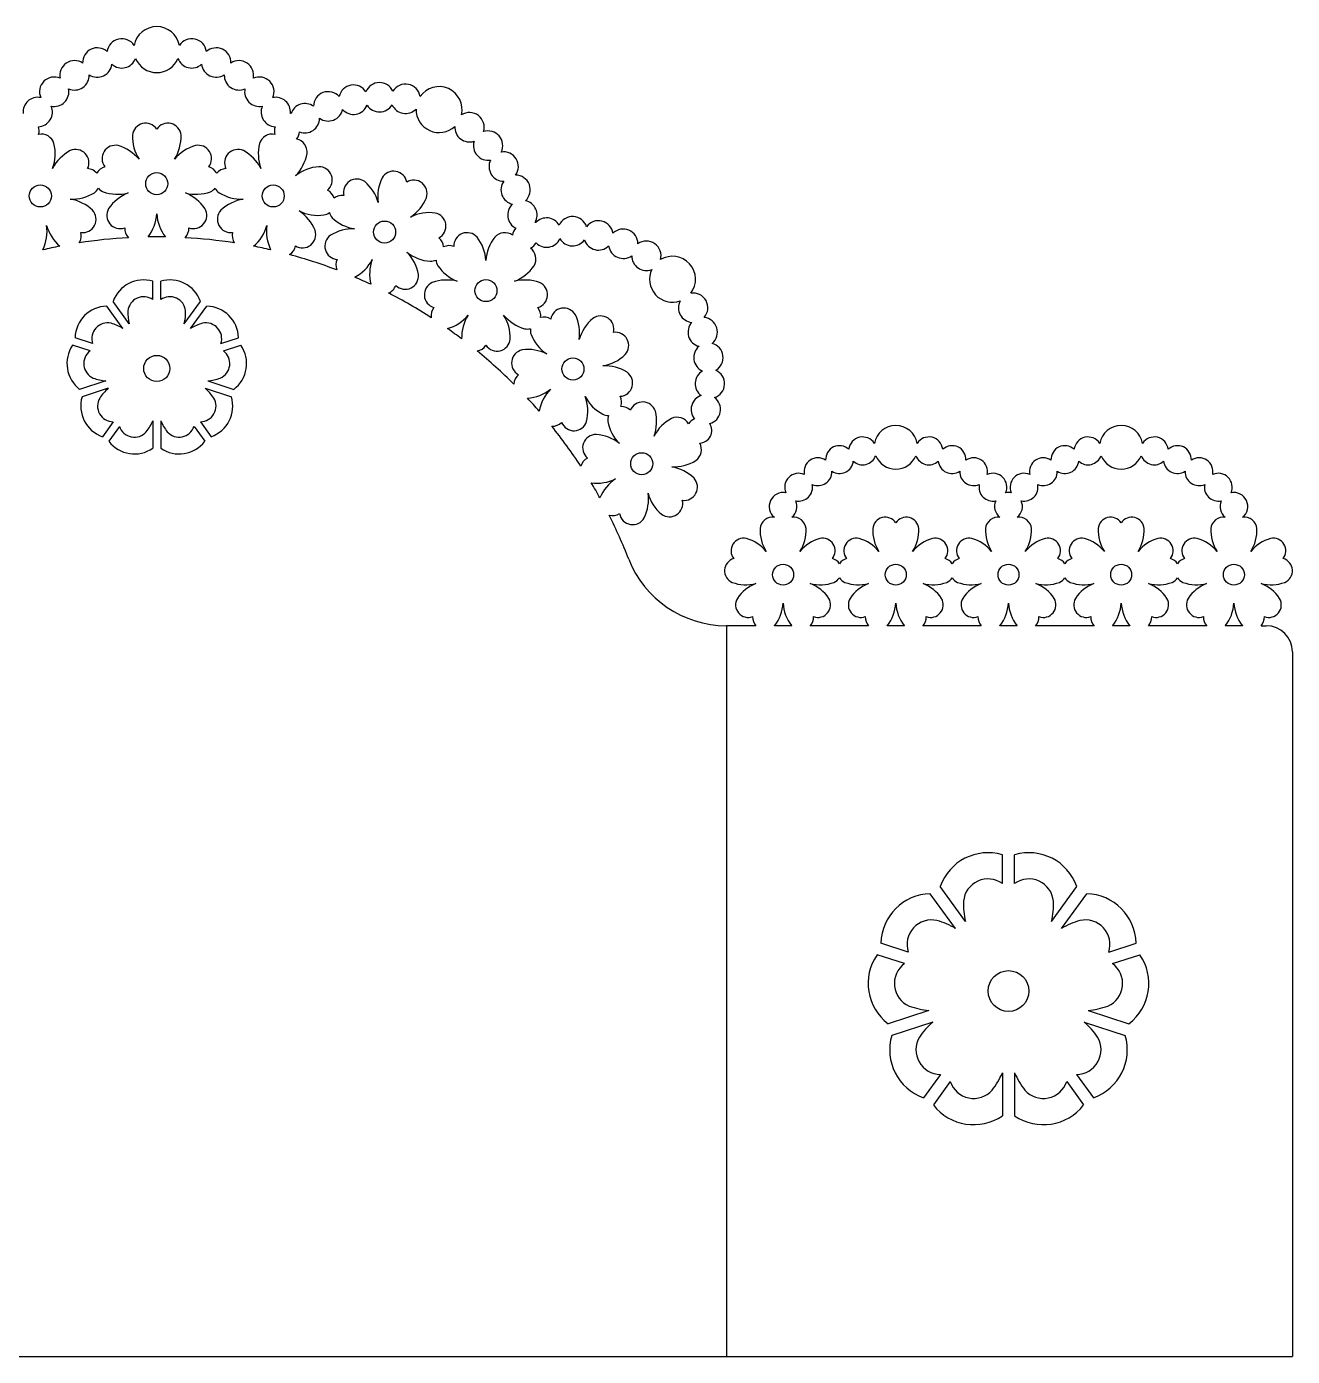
# Model space of a CAD drawing. Extents: x -262 to 68, y 38 to 190.
# Drawn here: x -76.9 to 68, y 38.1 to 190.3 of the extents above; entities that cross this region are included whole.
import ezdxf

# ---------------------------------------------------------------- set-up
doc = ezdxf.new("R2010")
doc.units = 0
doc.layers.get('0').update_dxf_attribs({"linetype": 'CONTINUOUS'})

msp = doc.modelspace()

# ---------------------------------------------------------------- linework, layer by layer
for p, q in [((-62.423167, 159.089277), (-62.423167, 161.195717)), ((-61.527167, 159.089277), (-61.527167, 161.195717)), ((-65.853317, 155.79145), (-67.707174, 158.343064)), ((-65.128438, 156.318105), (-66.982295, 158.86972)), ((-58.821895, 156.318105), (-56.968038, 158.86972)), ((-58.097016, 155.79145), (-56.243159, 158.343064)), ((-69.601712, 153.222776), (-71.605056, 153.873702)), ((-69.324833, 154.074923), (-71.328177, 154.725849)), ((-54.6255, 154.074923), (-52.622156, 154.725849)), ((-54.348621, 153.222776), (-52.345277, 153.873702)), ((-67.802146, 149.793571), (-70.801749, 148.818941)), ((-56.148187, 149.793571), (-53.148584, 148.818941)), ((-67.525267, 148.941424), (-70.52487, 147.966794)), ((-56.425066, 148.941424), (-53.425463, 147.966794)), ((-66.96551, 145.109381), (-68.203645, 143.405235)), ((-62.423167, 145.234532), (-62.423167, 142.080562)), ((-61.527167, 145.234532), (-61.527167, 142.080562)), ((-56.984823, 145.109381), (-55.746688, 143.405235)), ((-66.240631, 144.582725), (-67.478766, 142.878579)), ((-57.709702, 144.582725), (-56.471567, 142.878579)), ((6.610976, 121.773206), (3.224929, 121.773206)), ((3.224929, 121.773206), (3.224929, 38.138793)), ((10.704228, 121.773206), (8.737856, 121.773206)), ((19.512101, 121.773206), (12.831107, 121.773206)), ((23.605353, 121.773206), (21.638981, 121.773206)), ((32.413227, 121.773206), (25.732233, 121.773206)), ((36.506478, 121.773206), (34.540106, 121.773206)), ((45.314352, 121.773206), (38.633358, 121.773206)), ((49.407603, 121.773206), (47.441231, 121.773206)), ((58.215477, 121.773206), (51.534483, 121.773206)), ((62.308729, 121.773206), (60.342356, 121.773206)), ((64.435608, 121.773206), (65.024833, 121.773206)), ((68.024833, 118.773206), (68.024833, 38.138793)), ((34.824833, 92.258281), (34.824833, 95.549595)), ((36.224833, 92.258281), (36.224833, 95.549595)), ((30.597847, 87.928326), (27.701196, 91.915224)), ((40.45182, 87.928326), (43.348471, 91.915224)), ((29.465223, 87.105426), (26.568572, 91.092325)), ((41.584444, 87.105426), (44.481095, 91.092325)), ((24.04098, 84.423353), (20.910755, 85.440425)), ((47.008687, 84.423353), (50.138912, 85.440425)), ((23.608356, 83.091874), (20.478131, 84.108946)), ((47.441311, 83.091874), (50.571536, 84.108946)), ((26.420178, 77.733741), (21.733298, 76.210881)), ((44.629489, 77.733741), (49.316369, 76.210881)), ((26.852802, 76.402262), (22.165922, 74.879402)), ((44.196865, 76.402262), (48.883745, 74.879402)), ((27.727422, 70.414694), (25.792836, 67.751965)), ((34.824833, 70.610242), (34.824833, 65.682165)), ((36.224833, 70.610242), (36.224833, 65.682165)), ((43.322245, 70.414694), (45.256831, 67.751965)), ((28.860046, 69.591795), (26.92546, 66.929066)), ((42.189621, 69.591795), (44.124207, 66.929066)), ((-126.975167, 38.138793), (3.024833, 38.138793)), ((3.024833, 38.138793), (68.024833, 38.138793))]:
    msp.add_line(p, q)
for centre, radius in [((-61.975167, 172.362633), 1.261612), ((-75.303482, 170.96177), 1.261612), ((-48.646851, 170.96177), 1.261612), ((-35.901047, 166.820408), 1.261612), ((-24.294807, 160.119542), 1.261612), ((-61.975167, 151.215816), 1.49569), ((-14.335379, 151.152033), 1.261612), ((-6.458039, 140.309804), 1.261612), ((9.721042, 127.611117), 1.198469), ((22.622167, 127.611117), 1.198469), ((35.523292, 127.611117), 1.198469), ((48.424417, 127.611117), 1.198469), ((61.325543, 127.611117), 1.198469), ((35.524833, 79.955999), 2.337015)]:
    msp.add_circle(centre, radius)
for centre, radius, start, end in [((-61.975167, 187.708172), 2.632404, 10.519355, 169.480645), ((-65.979405, 187.280824), 1.682149, 32.666605, 173.372957), ((-57.970928, 187.280824), 1.682149, 6.627043, 147.333395), ((-68.778237, 186.226989), 1.682149, 47.892452, 182.070216), ((-55.172096, 186.226989), 1.682149, 357.929784, 132.107548), ((-71.385531, 184.76205), 1.682149, 56.589711, 191.5439), ((-68.778237, 186.226989), 1.682149, 236.589711, 353.372957), ((-65.979405, 187.280824), 1.682149, 227.892452, 339.516933), ((-61.975167, 187.708172), 2.632404, 202.702893, 337.297107), ((-57.970928, 187.280824), 1.682149, 200.483067, 312.107548), ((-55.172096, 186.226989), 1.682149, 186.627043, 303.410289), ((-52.564802, 184.76205), 1.682149, 348.4561, 123.410289), ((-73.716145, 182.887944), 1.682149, 66.063395, 203.738514), ((-71.385531, 184.76205), 1.682149, 246.063395, 2.070216), ((-52.564802, 184.76205), 1.682149, 177.929784, 293.936605), ((-50.234188, 182.887944), 1.682149, 336.261486, 113.936605), ((-73.716145, 182.887944), 1.682149, 258.258009, 11.5439), ((-50.234188, 182.887944), 1.682149, 168.4561, 281.741991), ((-42.345934, 181.211244), 1.682149, 42.063395, 179.738514), ((-39.454546, 181.975379), 1.682149, 32.589711, 167.5439), ((-36.476819, 182.253185), 1.682149, 23.892452, 158.070216), ((-33.491326, 182.077524), 1.682149, 8.666605, 149.372957), ((-29.659454, 180.839255), 2.632404, 346.519355, 145.480645), ((-75.598297, 180.563824), 1.682149, 78.258009, 185.330561), ((-75.598297, 180.563824), 1.682149, 272.361156, 23.738514), ((-48.352036, 180.563824), 1.682149, 156.261486, 267.638844), ((-48.352036, 180.563824), 1.682149, 354.669439, 101.741991), ((-45.01067, 179.853595), 1.682149, 54.258009, 161.258888), ((-39.454546, 181.975379), 1.682149, 222.063395, 338.070216), ((-36.476819, 182.253185), 1.682149, 212.589711, 329.372957), ((-33.491326, 182.077524), 1.682149, 203.892452, 315.516933), ((-46.900087, 178.985597), 1.439321, 78.113813, 81.090045), ((-45.01067, 179.853595), 1.682149, 248.361156, 359.738514), ((-42.345934, 181.211244), 1.682149, 234.258009, 347.5439), ((-29.659454, 180.839255), 2.632404, 178.702893, 313.297107), ((-26.175218, 178.820183), 1.682149, 342.627043, 123.333395), ((-76.884097, 178.39798), 1.439321, 343.978893, 19.697224), ((-63.239306, 177.767949), 1.520848, 33.777075, 174.598907), ((-60.711027, 177.767949), 1.520848, 5.401093, 146.222925), ((-47.066236, 178.39798), 1.439321, 160.302776, 196.021107), ((-47.066236, 178.39798), 1.439321, 319.978893, 355.697224), ((-26.175218, 178.820183), 1.682149, 176.483067, 288.107548), ((-24.046991, 176.719069), 1.682149, 333.929784, 108.107548), ((-75.190795, 176.511797), 1.520848, 17.401093, 101.75676), ((-78.419483, 175.798862), 4.823427, 339.576833, 14.010604), ((-66.725287, 175.235236), 1.520848, 77.401093, 218.222925), ((-67.722211, 172.082642), 4.823427, 39.576833, 74.010604), ((-59.932945, 177.741875), 4.823427, 177.989396, 212.423167), ((-64.017388, 177.741875), 4.823427, 327.576833, 2.010604), ((-56.228122, 172.082642), 4.823427, 105.989396, 140.423167), ((-57.225046, 175.235236), 1.520848, 321.777075, 102.598907), ((-45.53085, 175.798862), 4.823427, 165.989396, 200.423167), ((-48.759538, 176.511797), 1.520848, 78.24324, 162.598907), ((-46.286507, 175.986138), 1.520848, 353.401093, 77.75676), ((-24.046991, 176.719069), 1.682149, 162.627043, 279.410289), ((-69.623811, 171.882776), 4.823427, 117.989396, 152.423167), ((-71.254411, 174.759206), 1.520848, 333.777075, 114.598907), ((-52.695922, 174.759206), 1.520848, 65.401093, 206.222925), ((-54.326522, 171.882776), 4.823427, 27.576833, 62.010604), ((-49.526038, 176.648065), 4.823427, 315.576833, 350.010604), ((-22.260954, 174.320299), 1.682149, 153.929784, 269.936605), ((-22.260954, 174.320299), 1.682149, 324.4561, 99.410289), ((-69.990271, 172.569651), 1.520848, 40.810004, 86.222925), ((-67.506568, 172.830699), 1.520848, 105.777075, 151.189996), ((-56.443765, 172.830699), 1.520848, 28.810004, 74.222925), ((-53.960062, 172.569651), 1.520848, 93.777075, 139.189996), ((-43.083607, 169.49302), 4.823427, 93.989396, 128.423167), ((-43.403284, 172.783995), 1.520848, 309.777075, 90.598907), ((-34.857356, 172.272582), 1.520848, 9.777075, 150.598907), ((-39.072105, 171.376709), 1.520848, 53.401093, 194.222925), ((-41.265116, 168.902157), 4.823427, 15.576833, 50.010604), ((-31.84745, 170.903944), 4.823427, 153.989396, 188.423167), ((-32.547658, 171.244238), 1.520848, 341.401093, 122.222925), ((-20.8941, 171.660272), 1.682149, 144.4561, 257.741991), ((-20.8941, 171.660272), 1.682149, 312.261486, 89.936605), ((-71.666032, 175.420007), 4.823427, 267.576833, 302.010604), ((-72.672439, 165.844689), 4.823427, 45.989396, 80.423167), ((-69.990271, 172.569651), 1.520848, 305.401093, 331.189996), ((-67.506568, 172.830699), 1.520848, 220.810004, 246.598907), ((-66.460049, 175.967178), 4.823427, 249.989396, 284.423167), ((-63.484814, 166.810347), 4.823427, 111.576833, 146.010604), ((-60.465519, 166.810347), 4.823427, 33.989396, 68.423167), ((-57.490284, 175.967178), 4.823427, 255.576833, 290.010604), ((-56.443765, 172.830699), 1.520848, 293.401093, 319.189996), ((-53.960062, 172.569651), 1.520848, 208.810004, 234.598907), ((-52.284301, 175.420007), 4.823427, 237.989396, 272.423167), ((-51.277894, 165.844689), 4.823427, 99.576833, 134.010604), ((-43.139007, 170.269565), 1.520848, 16.810004, 62.222925), ((-40.763854, 169.497831), 1.520848, 81.777075, 127.189996), ((-35.578774, 172.565236), 4.823427, 303.576833, 338.010604), ((-70.440675, 168.284347), 1.520848, 261.777075, 42.598907), ((-66.175042, 168.732683), 1.520848, 149.401093, 290.222925), ((-57.775291, 168.732683), 1.520848, 249.777075, 30.598907), ((-53.509658, 168.284347), 1.520848, 137.401093, 278.222925), ((-48.324578, 165.216942), 4.823427, 21.989396, 56.423167), ((-43.510547, 173.555088), 4.823427, 243.576833, 278.010604), ((-43.139007, 170.269565), 1.520848, 281.401093, 307.189996), ((-40.763854, 169.497831), 1.520848, 196.810004, 222.598907), ((-30.764743, 164.22709), 4.823427, 81.989396, 116.423167), ((-30.393203, 167.512613), 1.520848, 297.777075, 78.598907), ((-20.119973, 168.771543), 1.682149, 132.261486, 243.638844), ((-20.119973, 168.771543), 1.682149, 330.741112, 77.741991), ((-79.357079, 166.878235), 4.823427, 334.332674, 8.423167), ((-69.939413, 168.880021), 4.823427, 195.576833, 229.667326), ((-66.789198, 169.211122), 4.823427, 322.332674, 356.423167), ((-57.161135, 169.211122), 4.823427, 183.576833, 217.667326), ((-54.01092, 168.880021), 4.823427, 310.332674, 344.423167), ((-44.593254, 166.878235), 4.823427, 171.576833, 205.667326), ((-38.53209, 171.93749), 4.823427, 225.989396, 260.423167), ((-19.500755, 166.786628), 1.439321, 50.909955, 53.886187), ((-17.35636, 166.76366), 1.682149, 30.258009, 137.330561), ((-14.369796, 166.920088), 1.682149, 18.063395, 155.738514), ((-11.41758, 166.442126), 1.682149, 8.589711, 143.5439), ((-72.132424, 166.405469), 1.520848, 327.553688, 14.222925), ((-61.975167, 108.256976), 58.015216, 93.201683, 98.798317), ((-64.129621, 167.246598), 1.520848, 177.777075, 224.446312), ((-61.975167, 108.256976), 58.015216, 89.016361, 90.983639), ((-61.975167, 108.256976), 58.015216, 81.201683, 86.798317), ((-59.820712, 167.246598), 1.520848, 315.553688, 2.222925), ((-51.817909, 166.405469), 1.520848, 165.777075, 212.446312), ((-45.293462, 166.537941), 1.520848, 237.777075, 18.598907), ((-41.214258, 165.212527), 1.520848, 125.401093, 266.222925), ((-39.538496, 162.362171), 4.823427, 87.576833, 122.010604), ((-30.65748, 164.998184), 1.520848, 4.810004, 50.222925), ((-26.449261, 165.235577), 1.520848, 41.401093, 182.222925), ((-29.108838, 163.271053), 4.823427, 3.576833, 38.010604), ((-19.480776, 163.271053), 4.823427, 141.989396, 176.423167), ((-22.140352, 165.235577), 1.520848, 54.24324, 138.598907), ((-19.826264, 166.269964), 1.439321, 136.302776, 172.021107), ((-17.35636, 166.76366), 1.682149, 224.361156, 335.738514), ((-14.369796, 166.920088), 1.682149, 210.258009, 323.5439), ((-11.41758, 166.442126), 1.682149, 198.063395, 314.070216), ((-8.584298, 165.484764), 1.682149, 359.892452, 134.070216), ((-61.975167, 108.256976), 58.015216, 101.016361, 102.983639), ((-61.975167, 108.256976), 58.015216, 77.016361, 78.983639), ((-47.60316, 165.509597), 1.520848, 303.553688, 350.222925), ((-30.337803, 168.289158), 4.823427, 231.576833, 266.010604), ((-36.780234, 161.134113), 4.823427, 9.989396, 44.423167), ((-28.494683, 163.749492), 1.520848, 69.777075, 115.189996), ((-19.826264, 166.269964), 1.439321, 295.978893, 331.697224), ((-20.094931, 163.749492), 1.520848, 329.401093, 53.75676), ((-8.584298, 165.484764), 1.682149, 188.589711, 305.372957), ((-5.928361, 164.109981), 1.682149, 344.666605, 125.372957), ((-61.975167, 108.256976), 58.015216, 69.201683, 74.798317), ((-39.950118, 163.022972), 1.520848, 153.777075, 200.446312), ((-41.580718, 165.899402), 4.823427, 298.332674, 332.423167), ((-32.785046, 161.983317), 4.823427, 159.576833, 193.667326), ((-30.65748, 164.998184), 1.520848, 269.401093, 295.189996), ((-28.494683, 163.749492), 1.520848, 184.810004, 210.598907), ((-25.804454, 165.671828), 4.823427, 213.989396, 248.423167), ((-22.78516, 165.671828), 4.823427, 291.576833, 326.010604), ((-5.928361, 164.109981), 1.682149, 179.892452, 291.516933), ((-2.931421, 161.420203), 2.632404, 322.519355, 121.480645), ((-63.473853, 157.624027), 3.723025, 73.607661, 160.452296), ((-60.47648, 157.624027), 3.723025, 19.547704, 106.392339), ((-61.975167, 108.256976), 58.015216, 65.016361, 66.983639), ((-33.540703, 161.79604), 1.520848, 225.777075, 6.598907), ((-28.779689, 156.514997), 4.823427, 75.576833, 110.010604), ((-19.809925, 156.514997), 4.823427, 69.989396, 104.423167), ((-2.931421, 161.420203), 2.632404, 154.702893, 289.297107), ((-36.013734, 161.270381), 1.520848, 291.553688, 338.222925), ((-61.975167, 108.256976), 58.015216, 57.201683, 62.798317), ((-29.826209, 159.651476), 1.520848, 113.401093, 254.222925), ((-18.763405, 159.651476), 1.520848, 285.777075, 66.598907), ((-0.569644, 158.158523), 1.682149, 318.627043, 99.333395), ((-67.606618, 154.621398), 3.723025, 91.547704, 178.392339), ((-63.473853, 157.624027), 1.803025, 54.356818, 174.598907), ((-60.47648, 157.624027), 1.803025, 5.401093, 125.643182), ((-56.343715, 154.621398), 3.723025, 1.607661, 88.452296), ((-0.569644, 158.158523), 1.682149, 152.483067, 264.107548), ((-59.554034, 157.593116), 5.718359, 177.989396, 192.883414), ((-64.396299, 157.593116), 5.718359, 347.116586, 2.010604), ((-29.044927, 157.246939), 1.520848, 141.777075, 188.446312), ((-30.041851, 160.399533), 4.823427, 286.332674, 320.423167), ((-22.252585, 154.7403), 4.823427, 147.576833, 181.667326), ((-18.547762, 160.399533), 4.823427, 219.576833, 254.010604), ((-26.337028, 154.7403), 4.823427, 357.989396, 32.423167), ((-19.544687, 157.246939), 1.520848, 352.810004, 38.222925), ((-17.688769, 155.575863), 1.520848, 57.777075, 103.189996), ((-15.37907, 156.604207), 1.520848, 29.401093, 170.222925), ((-18.388976, 155.235569), 4.823427, 351.576833, 26.010604), ((-8.971311, 153.233782), 4.823427, 129.989396, 164.423167), ((-11.164321, 155.708334), 1.520848, 345.777075, 126.598907), ((0.519988, 155.373431), 1.682149, 309.929784, 84.107548), ((-67.606618, 154.621398), 1.803025, 77.401093, 197.643182), ((-68.78851, 150.883876), 5.718359, 59.116586, 74.010604), ((-55.161823, 150.883876), 5.718359, 105.989396, 120.883414), ((-56.343715, 154.621398), 1.803025, 342.356818, 102.598907), ((-61.975167, 108.256976), 58.015216, 53.016361, 54.983639), ((-19.544687, 157.246939), 1.520848, 257.401093, 283.189996), ((-17.688769, 155.575863), 1.520848, 172.810004, 198.598907), ((-9.472572, 153.829457), 1.520848, 317.401093, 98.222925), ((0.519988, 155.373431), 1.682149, 138.627043, 255.410289), ((-68.532857, 151.770727), 3.723025, 145.607661, 232.452296), ((-55.417476, 151.770727), 3.723025, 307.547704, 34.392339), ((-25.558947, 154.714226), 1.520848, 279.553688, 326.222925), ((-23.030667, 154.714226), 1.520848, 213.777075, 354.598907), ((-14.657652, 156.896862), 4.823427, 201.989396, 236.423167), ((1.175946, 152.455599), 1.682149, 129.929784, 245.936605), ((1.175946, 152.455599), 1.682149, 300.4561, 75.410289), ((-68.532857, 151.770727), 1.803025, 126.356818, 246.598907), ((-55.417476, 151.770727), 1.803025, 293.401093, 53.643182), ((-61.975167, 108.256976), 58.015216, 45.201683, 50.798317), ((-19.843223, 151.844238), 1.520848, 101.401093, 242.222925), ((-19.471683, 148.558715), 4.823427, 63.576833, 98.010604), ((-11.704336, 156.269115), 4.823427, 279.576833, 314.010604), ((-10.69793, 146.693796), 4.823427, 57.989396, 92.423167), ((-9.022168, 149.544152), 1.520848, 273.777075, 54.598907), ((1.342699, 149.469594), 1.682149, 120.4561, 233.741991), ((1.342699, 149.469594), 1.682149, 288.261486, 65.936605), ((-67.292168, 155.489144), 5.718359, 249.989396, 264.883414), ((-56.658165, 155.489144), 5.718359, 275.116586, 290.010604), ((-19.578946, 149.329809), 1.520848, 129.777075, 176.446312), ((-66.954281, 146.912371), 3.723025, 163.547704, 250.392339), ((-66.954281, 146.912371), 1.803025, 149.401093, 269.643182), ((-63.764912, 144.633367), 5.718359, 131.116586, 146.010604), ((-56.996052, 146.912371), 1.803025, 270.356818, 30.598907), ((-60.185421, 144.633367), 5.718359, 33.989396, 48.883414), ((-56.996052, 146.912371), 3.723025, 289.607661, 16.452296), ((-19.898624, 152.620783), 4.823427, 274.332674, 308.423167), ((-61.975167, 108.256976), 58.015216, 41.016361, 42.983639), ((-13.456193, 145.465739), 4.823427, 135.576833, 169.667326), ((-17.451381, 146.314942), 4.823427, 345.989396, 20.423167), ((-8.655708, 150.231028), 4.823427, 207.576833, 242.010604), ((-10.286308, 147.354598), 1.520848, 340.810004, 26.222925), ((0.874947, 146.515743), 1.682149, 108.261486, 219.638844), ((0.874947, 146.515743), 1.682149, 285.753977, 53.741991), ((-8.818383, 145.334172), 1.520848, 45.777075, 91.189996), ((-6.345352, 145.859831), 1.520848, 17.401093, 158.222925), ((-9.574041, 145.146896), 4.823427, 339.576833, 14.010604), ((-67.682386, 147.479579), 5.718359, 321.989396, 336.883414), ((-56.267947, 147.479579), 5.718359, 203.116586, 218.010604), ((-61.975167, 108.256976), 58.015216, 33.201683, 38.798317), ((-16.695723, 146.127666), 1.520848, 267.553688, 314.222925), ((-14.222692, 145.602007), 1.520848, 201.777075, 342.598907), ((-10.286308, 147.354598), 1.520848, 245.401093, 271.189996), ((-8.818383, 145.334172), 1.520848, 160.810004, 186.598907), ((-5.578852, 145.996099), 4.823427, 189.989396, 224.423167), ((-0.778368, 141.23081), 4.823427, 117.989396, 152.423167), ((-2.408968, 144.10724), 1.520848, 30.24324, 114.598907), ((0.12578, 144.110974), 1.439321, 112.302776, 148.021107), ((0.12578, 144.110974), 1.439321, 271.978893, 33.090045), ((22.622167, 142.1842), 2.49289, 10.519355, 169.480645), ((48.424417, 142.1842), 2.49289, 10.519355, 169.480645), ((-64.529356, 145.150559), 1.803025, 198.356818, 318.598907), ((-59.420977, 145.150559), 1.803025, 221.401093, 341.643182), ((-11.701606, 142.132029), 1.520848, 89.401093, 230.222925), ((-12.021284, 138.841054), 4.823427, 51.576833, 86.010604), ((18.830148, 141.779501), 1.592998, 32.666605, 173.372957), ((26.414186, 141.779501), 1.592998, 6.627043, 147.333395), ((44.632398, 141.779501), 1.592998, 32.666605, 173.372957), ((52.216437, 141.779501), 1.592998, 6.627043, 147.333395), ((-64.529356, 145.150559), 3.723025, 217.607661, 304.452296), ((-59.420977, 145.150559), 3.723025, 235.547704, 322.392339), ((-1.144828, 141.917685), 1.520848, 305.401093, 29.75676), ((16.17965, 140.781517), 1.592998, 47.892452, 182.070216), ((29.064684, 140.781517), 1.592998, 357.929784, 132.107548), ((41.9819, 140.781517), 1.592998, 47.892452, 182.070216), ((54.866934, 140.781517), 1.592998, 357.929784, 132.107548), ((-11.965883, 139.617599), 1.520848, 117.777075, 164.446312), ((-2.82059, 144.768041), 4.823427, 267.576833, 302.010604), ((13.710539, 139.394218), 1.592998, 56.589711, 191.5439), ((16.17965, 140.781517), 1.592998, 236.589711, 353.372957), ((18.830148, 141.779501), 1.592998, 227.892452, 339.516933), ((22.622167, 142.1842), 2.49289, 202.702893, 337.297107), ((26.414186, 141.779501), 1.592998, 200.483067, 312.107548), ((29.064684, 140.781517), 1.592998, 186.627043, 303.410289), ((31.533795, 139.394218), 1.592998, 348.4561, 123.410289), ((39.512789, 139.394218), 1.592998, 56.589711, 191.5439), ((41.9819, 140.781517), 1.592998, 236.589711, 353.372957), ((44.632398, 141.779501), 1.592998, 227.892452, 339.516933), ((48.424417, 142.1842), 2.49289, 202.702893, 337.297107), ((52.216437, 141.779501), 1.592998, 200.483067, 312.107548), ((54.866934, 140.781517), 1.592998, 186.627043, 303.410289), ((57.336046, 139.394218), 1.592998, 348.4561, 123.410289), ((-11.594343, 142.903122), 4.823427, 262.332674, 296.423167), ((-6.780312, 134.564976), 4.823427, 123.576833, 157.667326), ((-3.826996, 135.192723), 4.823427, 45.989396, 80.423167), ((-1.595232, 137.632381), 1.520848, 261.777075, 42.598907), ((11.503445, 137.619437), 1.592998, 66.063395, 203.738514), ((13.710539, 139.394218), 1.592998, 246.063395, 2.070216), ((31.533795, 139.394218), 1.592998, 177.929784, 293.936605), ((33.740889, 137.619437), 1.592998, 336.261486, 113.936605), ((37.305695, 137.619437), 1.592998, 66.063395, 203.738514), ((39.512789, 139.394218), 1.592998, 246.063395, 2.070216), ((57.336046, 139.394218), 1.592998, 177.929784, 293.936605), ((59.54314, 137.619437), 1.592998, 336.261486, 113.936605), ((-61.975167, 108.256976), 58.015216, 29.016361, 30.983639), ((9.721044, 135.418492), 1.592998, 78.258009, 231.246459), ((11.503445, 137.619437), 1.592998, 258.258009, 11.5439), ((33.740889, 137.619437), 1.592998, 168.4561, 281.741991), ((35.52329, 135.418492), 1.592998, 78.257838, 101.741991), ((37.305695, 137.619437), 1.592998, 258.257838, 11.5439), ((59.54314, 137.619437), 1.592998, 168.4561, 281.741991), ((61.32554, 135.418492), 1.592998, 308.753541, 101.741991), ((-10.511636, 136.226269), 4.823427, 333.989396, 8.423167), ((-1.09397, 138.228055), 4.823427, 195.576833, 230.010604), ((-3.286981, 135.753503), 1.520848, 233.401093, 14.222925), ((9.721044, 135.418492), 1.592998, 308.753583, 23.738514), ((35.52329, 135.418492), 1.592998, 156.261486, 231.246417), ((35.52329, 135.418492), 1.592998, 308.753541, 23.738552), ((61.32554, 135.418492), 1.592998, 156.261486, 231.246417), ((-61.975167, 108.256976), 58.015216, 21.373022, 26.798317), ((-9.811428, 135.885975), 1.520848, 255.553688, 302.222925), ((-7.50173, 134.857631), 1.520848, 189.777075, 330.598907), ((8.520171, 132.745901), 1.444731, 81.894516, 174.598907), ((8.520171, 132.745901), 1.444731, 81.894516, 82.285208), ((10.921913, 132.745901), 1.444731, 5.401093, 98.105279), ((21.421296, 132.745901), 1.444731, 33.777075, 174.598907), ((23.823038, 132.745901), 1.444731, 5.401093, 146.222925), ((34.322421, 132.745901), 1.444731, 81.894721, 174.598907), ((36.724163, 132.745901), 1.444731, 5.401093, 98.105484), ((36.724163, 132.745901), 1.444731, 97.714792, 98.105484), ((47.223547, 132.745901), 1.444731, 33.777075, 174.598907), ((49.625288, 132.745901), 1.444731, 5.401093, 146.222925), ((60.124672, 132.745901), 1.444731, 81.894721, 174.598907), ((60.124672, 132.745901), 1.444731, 81.894721, 82.285208), ((62.526413, 132.745901), 1.444731, 5.401093, 98.105484), ((11.661052, 132.721132), 4.582018, 177.989396, 212.423167), ((7.781032, 132.721132), 4.582018, 327.576833, 2.010604), ((24.562177, 132.721132), 4.582018, 177.989396, 212.423167), ((20.682157, 132.721132), 4.582018, 327.576833, 2.010604), ((37.463302, 132.721132), 4.582018, 177.989396, 212.423167), ((33.583282, 132.721132), 4.582018, 327.576833, 2.010604), ((50.364427, 132.721132), 4.582018, 177.989396, 212.423167), ((46.484407, 132.721132), 4.582018, 327.576833, 2.010604), ((63.265553, 132.721132), 4.582018, 177.989396, 212.423167), ((59.385533, 132.721132), 4.582018, 327.576833, 2.010604), ((5.208661, 130.339948), 1.444731, 77.401093, 218.222925), ((4.261632, 127.345139), 4.582018, 39.576833, 74.010604), ((15.180452, 127.345139), 4.582018, 105.989396, 140.423167), ((14.233423, 130.339948), 1.444731, 321.777075, 102.598907), ((18.109786, 130.339948), 1.444731, 77.401093, 218.222925), ((17.162757, 127.345139), 4.582018, 39.576833, 74.010604), ((28.081577, 127.345139), 4.582018, 105.989396, 140.423167), ((27.134548, 130.339948), 1.444731, 321.777075, 102.598907), ((31.010911, 130.339948), 1.444731, 77.401093, 218.222925), ((30.063882, 127.345139), 4.582018, 39.576833, 74.010604), ((40.982702, 127.345139), 4.582018, 105.989396, 140.423167), ((40.035673, 130.339948), 1.444731, 321.777075, 102.598907), ((43.912037, 130.339948), 1.444731, 77.401093, 218.222925), ((42.965008, 127.345139), 4.582018, 39.576833, 74.010604), ((53.883827, 127.345139), 4.582018, 105.989396, 140.423167), ((52.936798, 130.339948), 1.444731, 321.777075, 102.598907), ((56.813162, 130.339948), 1.444731, 77.401093, 218.222925), ((55.866133, 127.345139), 4.582018, 39.576833, 74.010604), ((66.784952, 127.345139), 4.582018, 105.989396, 140.423167), ((65.837923, 130.339948), 1.444731, 321.777075, 102.598907), ((3.224929, 133.773206), 12, 201.373022, 270), ((4.466482, 128.055757), 1.444731, 105.777075, 246.598907), ((14.975602, 128.055757), 1.444731, 34.122754, 74.222925), ((17.367607, 128.055757), 1.444731, 105.777075, 145.877246), ((27.876727, 128.055757), 1.444731, 34.122754, 74.222925), ((30.268732, 128.055757), 1.444731, 105.777075, 145.877246), ((40.777852, 128.055757), 1.444731, 34.122754, 74.222925), ((43.169858, 128.055757), 1.444731, 105.777075, 145.877246), ((53.678977, 128.055757), 1.444731, 34.122754, 74.222925), ((56.070983, 128.055757), 1.444731, 105.777075, 145.877246), ((66.580102, 128.055757), 1.444731, 293.401093, 74.222925), ((5.460624, 131.035258), 4.582018, 249.989396, 284.423167), ((8.286951, 122.336718), 4.582018, 111.576833, 146.010604), ((13.981459, 131.035258), 4.582018, 255.576833, 290.010604), ((11.155133, 122.336718), 4.582018, 33.989396, 68.423167), ((14.975602, 128.055757), 1.444731, 293.401093, 325.877246), ((17.367607, 128.055757), 1.444731, 214.122754, 246.598907), ((18.361749, 131.035258), 4.582018, 249.989396, 284.423167), ((21.188076, 122.336718), 4.582018, 111.576833, 146.010604), ((26.882585, 131.035258), 4.582018, 255.576833, 290.010604), ((24.056258, 122.336718), 4.582018, 33.989396, 68.423167), ((27.876727, 128.055757), 1.444731, 293.401093, 325.877246), ((30.268732, 128.055757), 1.444731, 214.122754, 246.598907), ((31.262875, 131.035258), 4.582018, 249.989396, 284.423167), ((34.089201, 122.336718), 4.582018, 111.576833, 146.010604), ((39.78371, 131.035258), 4.582018, 255.576833, 290.010604), ((36.957383, 122.336718), 4.582018, 33.989396, 68.423167), ((40.777852, 128.055757), 1.444731, 293.401093, 325.877246), ((43.169858, 128.055757), 1.444731, 214.122754, 246.598907), ((44.164, 131.035258), 4.582018, 249.989396, 284.423167), ((46.990327, 122.336718), 4.582018, 111.576833, 146.010604), ((52.684835, 131.035258), 4.582018, 255.576833, 290.010604), ((49.858508, 122.336718), 4.582018, 33.989396, 68.423167), ((53.678977, 128.055757), 1.444731, 293.401093, 325.877246), ((56.070983, 128.055757), 1.444731, 214.122754, 246.598907), ((57.065125, 131.035258), 4.582018, 249.989396, 284.423167), ((59.891452, 122.336718), 4.582018, 111.576833, 146.010604), ((65.58596, 131.035258), 4.582018, 255.576833, 290.010604), ((62.759633, 122.336718), 4.582018, 33.989396, 68.423167), ((5.731366, 124.162843), 1.444731, 149.401093, 290.222925), ((13.710717, 124.162843), 1.444731, 249.777075, 30.598907), ((18.632492, 124.162843), 1.444731, 149.401093, 290.222925), ((26.611842, 124.162843), 1.444731, 249.777075, 30.598907), ((31.533617, 124.162843), 1.444731, 149.401093, 290.222925), ((39.512968, 124.162843), 1.444731, 249.777075, 30.598907), ((44.434742, 124.162843), 1.444731, 149.401093, 290.222925), ((52.414093, 124.162843), 1.444731, 249.777075, 30.598907), ((57.335867, 124.162843), 1.444731, 149.401093, 290.222925), ((65.315218, 124.162843), 1.444731, 249.777075, 30.598907), ((5.147949, 124.617337), 4.582018, 321.989396, 356.423167), ((14.294135, 124.617337), 4.582018, 183.576833, 218.010604), ((18.049074, 124.617337), 4.582018, 321.989396, 356.423167), ((27.19526, 124.617337), 4.582018, 183.576833, 218.010604), ((30.950199, 124.617337), 4.582018, 321.989396, 356.423167), ((40.096385, 124.617337), 4.582018, 183.576833, 218.010604), ((43.851324, 124.617337), 4.582018, 321.989396, 356.423167), ((52.99751, 124.617337), 4.582018, 183.576833, 218.010604), ((56.75245, 124.617337), 4.582018, 321.989396, 356.423167), ((65.898635, 124.617337), 4.582018, 183.576833, 218.010604), ((7.674416, 122.751135), 1.444731, 177.777075, 222.601329), ((7.674416, 122.751135), 1.444731, 317.398671, 318.598907), ((11.767668, 122.751135), 1.444731, 221.401093, 222.601329), ((11.767668, 122.751135), 1.444731, 317.398671, 2.222925), ((20.575541, 122.751135), 1.444731, 177.777075, 222.601329), ((20.575541, 122.751135), 1.444731, 317.398671, 318.598907), ((24.668793, 122.751135), 1.444731, 221.401093, 222.601329), ((24.668793, 122.751135), 1.444731, 317.398671, 2.222925), ((33.476666, 122.751135), 1.444731, 177.777075, 222.601329), ((33.476666, 122.751135), 1.444731, 317.398671, 318.598907), ((37.569918, 122.751135), 1.444731, 221.401093, 222.601329), ((37.569918, 122.751135), 1.444731, 317.398671, 2.222925), ((46.377792, 122.751135), 1.444731, 177.777075, 222.601329), ((46.377792, 122.751135), 1.444731, 317.398671, 318.598907), ((50.471043, 122.751135), 1.444731, 221.401093, 222.601329), ((50.471043, 122.751135), 1.444731, 317.398671, 2.222925), ((59.278917, 122.751135), 1.444731, 177.777075, 222.601329), ((59.278917, 122.751135), 1.444731, 317.398671, 318.598907), ((63.372168, 122.751135), 1.444731, 221.401093, 222.601329), ((63.372168, 122.751135), 1.444731, 317.398671, 2.222925), ((65.024833, 118.773206), 3, 0, 90), ((33.183136, 89.968829), 5.817226, 73.607661, 160.452296), ((37.866531, 89.968829), 5.817226, 19.547704, 106.392339), ((33.183136, 89.968829), 2.817226, 54.356818, 174.598907), ((37.866531, 89.968829), 2.817226, 5.401093, 125.643182), ((26.725691, 85.277221), 5.817226, 91.547704, 178.392339), ((39.307853, 89.92053), 8.934936, 177.989396, 192.883414), ((31.741814, 89.92053), 8.934936, 347.116586, 2.010604), ((44.323976, 85.277221), 5.817226, 1.607661, 88.452296), ((26.725691, 85.277221), 2.817226, 77.401093, 197.643182), ((24.878985, 79.437343), 8.934936, 59.116586, 74.010604), ((46.170682, 79.437343), 8.934936, 105.989396, 120.883414), ((44.323976, 85.277221), 2.817226, 342.356818, 102.598907), ((25.278442, 80.823047), 5.817226, 145.607661, 232.452296), ((45.771225, 80.823047), 5.817226, 307.547704, 34.392339), ((25.278442, 80.823047), 2.817226, 126.356818, 246.598907), ((45.771225, 80.823047), 2.817226, 293.401093, 53.643182), ((27.217019, 86.633074), 8.934936, 249.989396, 264.883414), ((43.832648, 86.633074), 8.934936, 275.116586, 290.010604), ((32.728357, 69.670922), 8.934936, 131.116586, 146.010604), ((38.32131, 69.670922), 8.934936, 33.989396, 48.883414), ((27.744966, 73.231865), 5.817226, 163.547704, 250.392339), ((27.744966, 73.231865), 2.817226, 149.401093, 269.643182), ((43.304701, 73.231865), 2.817226, 270.356818, 30.598907), ((43.304701, 73.231865), 5.817226, 289.607661, 16.452296), ((26.607302, 74.118128), 8.934936, 321.989396, 336.883414), ((44.442365, 74.118128), 8.934936, 203.116586, 218.010604), ((31.533913, 70.479034), 2.817226, 198.356818, 318.598907), ((39.515754, 70.479034), 2.817226, 221.401093, 341.643182), ((31.533913, 70.479034), 5.817226, 217.607661, 304.452296), ((39.515754, 70.479034), 5.817226, 235.547704, 322.392339)]:
    msp.add_arc(centre, radius, start, end)

doc.saveas('drawing.dxf')
